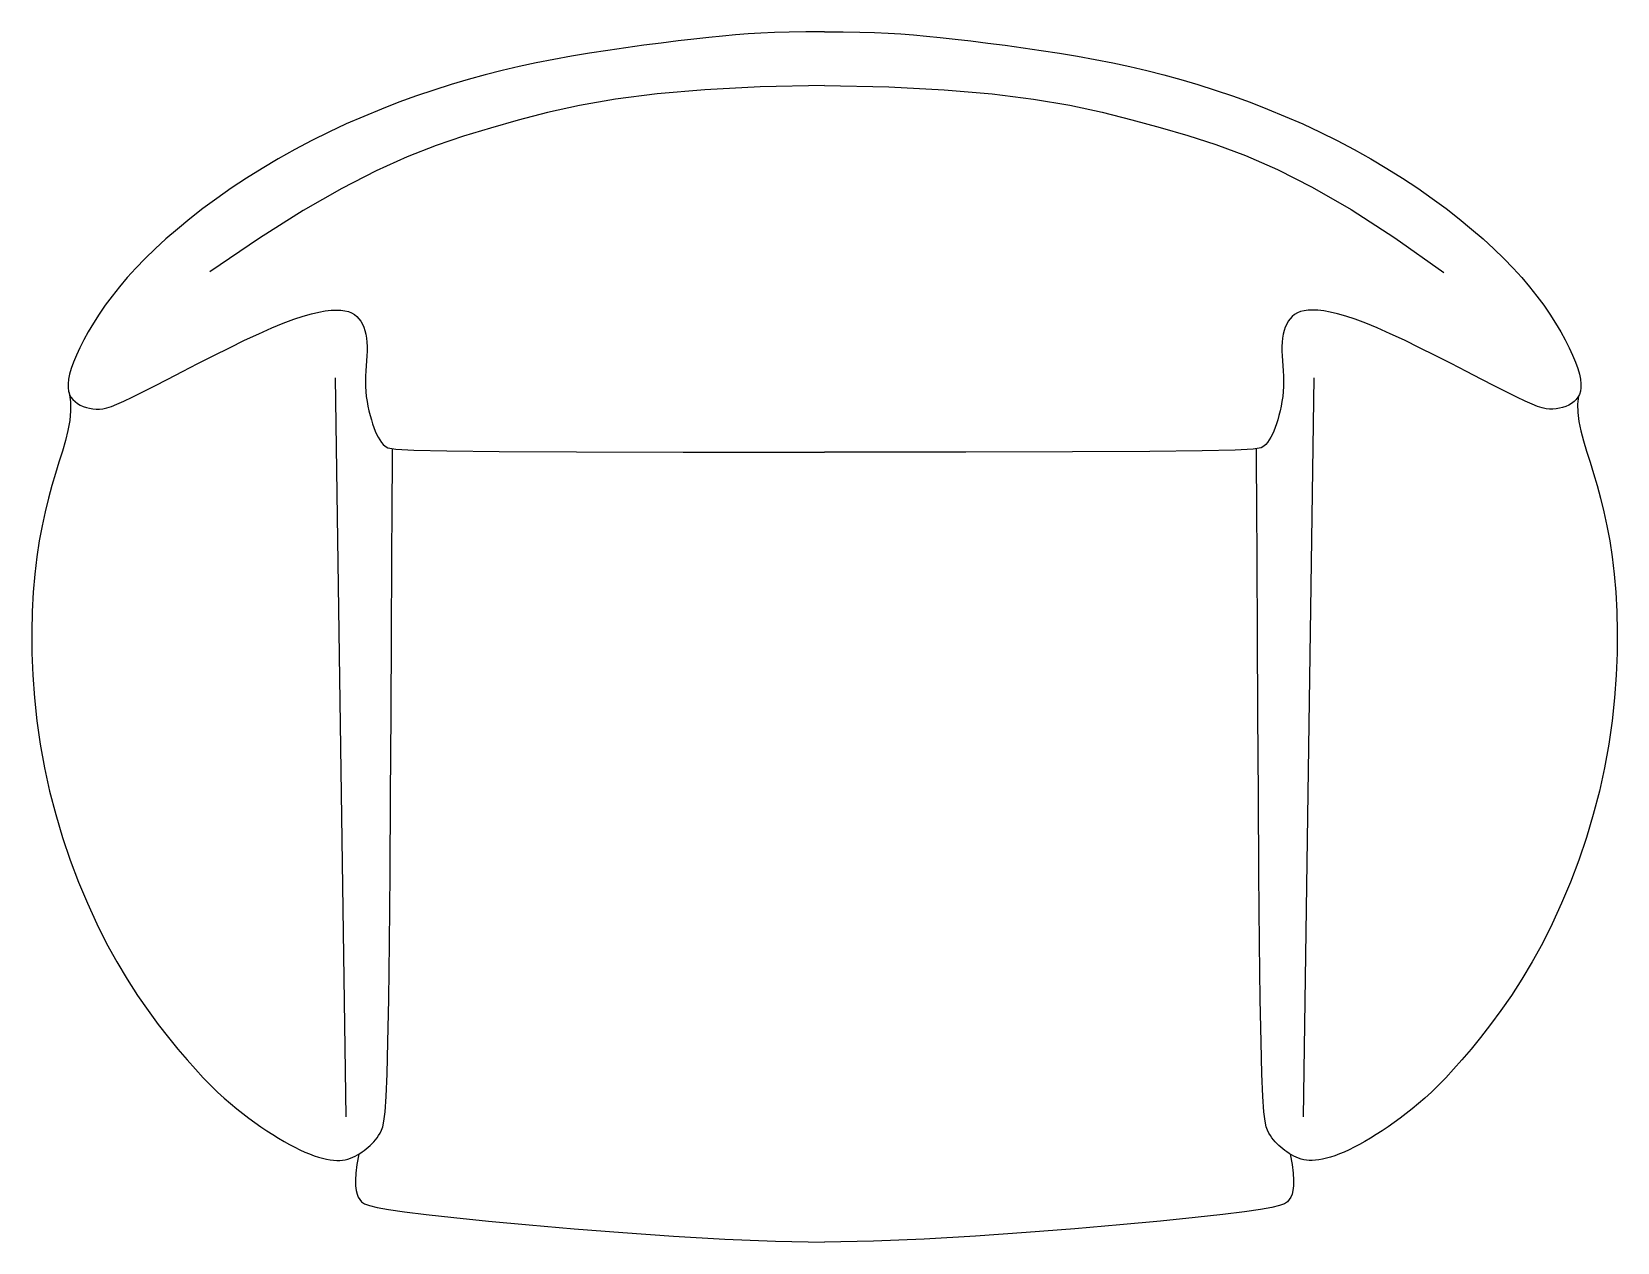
# Model space of a CAD drawing. Header units: millimetres. Extents: x 421 to 3085, y -1408 to 277.
# Drawn here: x 1971.2 to 2069.4, y -523 to -448 of the extents above; entities that cross this region are included whole.
import ezdxf

# ---------------------------------------------------------------- set-up
doc = ezdxf.new("R2010")
doc.units = ezdxf.units.MM

msp = doc.modelspace()

# ---------------------------------------------------------------- linework, layer by layer
at = {"color": 18, "linetype": 'Continuous', "true_color": 0x000000}
for points in [[(2020.293, -448.002), (2019.136, -448.008), (2018.116, -448.025), (2017.201, -448.051), (2016.361, -448.089), (2015.565, -448.137), (2014.782, -448.199), (2013.982, -448.272), (2013.134, -448.359), (2012.214, -448.46), (2011.229, -448.575), (2010.189, -448.702), (2009.109, -448.843), (2008.001, -448.996), (2006.878, -449.161), (2005.751, -449.337), (2004.635, -449.525), (2003.539, -449.725), (2002.461, -449.937), (2001.396, -450.165), (2000.341, -450.411), (1999.29, -450.676), (1998.24, -450.963), (1997.185, -451.275), (1996.122, -451.613), (1995.047, -451.979), (1993.962, -452.373), (1992.874, -452.794), (1991.785, -453.243), (1990.7, -453.717), (1989.624, -454.218), (1988.561, -454.744), (1987.515, -455.295), (1986.49, -455.87), (1985.492, -456.464), (1984.522, -457.075), (1983.586, -457.697), (1982.687, -458.326), (1981.828, -458.959), (1981.014, -459.591), (1980.249, -460.219), (1979.534, -460.837), (1978.87, -461.447), (1978.252, -462.049), (1977.68, -462.642), (1977.15, -463.227), (1976.66, -463.806), (1976.208, -464.377), (1975.791, -464.941), (1975.407, -465.498), (1975.056, -466.045), (1974.739, -466.577), (1974.457, -467.089), (1974.21, -467.577), (1973.998, -468.038), (1973.823, -468.466), (1973.685, -468.858), (1973.584, -469.209), (1973.519, -469.523), (1973.488, -469.801), (1973.489, -470.048), (1973.52, -470.266), (1973.58, -470.457), (1973.667, -470.626), (1973.78, -470.775), (1973.915, -470.907), (1974.07, -471.022), (1974.242, -471.121), (1974.426, -471.203), (1974.62, -471.268), (1974.821, -471.318), (1975.023, -471.351), (1975.225, -471.368), (1975.426, -471.368), (1975.639, -471.345), (1975.88, -471.292), (1976.165, -471.202), (1976.51, -471.068), (1976.932, -470.882), (1977.446, -470.638), (1978.069, -470.329), (1978.81, -469.951), (1979.65, -469.518), (1980.562, -469.046), (1981.52, -468.553), (1982.498, -468.054), (1983.47, -467.568), (1984.408, -467.111), (1985.287, -466.699), (1986.086, -466.346), (1986.805, -466.052), (1987.45, -465.811), (1988.026, -465.62), (1988.54, -465.472), (1988.997, -465.364), (1989.403, -465.292), (1989.764, -465.25), (1990.084, -465.234), (1990.368, -465.244), (1990.619, -465.277), (1990.839, -465.334), (1991.032, -465.413), (1991.201, -465.513), (1991.349, -465.634), (1991.479, -465.773), (1991.594, -465.931), (1991.695, -466.107), (1991.781, -466.3), (1991.852, -466.51), (1991.908, -466.735), (1991.95, -466.976), (1991.977, -467.231), (1991.99, -467.501), (1991.988, -467.783), (1991.976, -468.077), (1991.956, -468.38), (1991.933, -468.69), (1991.911, -469.006), (1991.894, -469.325), (1991.885, -469.644), (1991.888, -469.963), (1991.907, -470.279), (1991.939, -470.591), (1991.985, -470.896), (1992.04, -471.194), (1992.105, -471.482), (1992.176, -471.759), (1992.252, -472.024), (1992.331, -472.274), (1992.411, -472.509), (1992.494, -472.727), (1992.581, -472.929), (1992.672, -473.114), (1992.768, -473.282), (1992.871, -473.431), (1992.982, -473.562), (1993.102, -473.674), (1993.282, -473.768), (1993.775, -473.844), (1994.884, -473.904), (1996.914, -473.951), (2000.166, -473.986), (2004.944, -474.011), (2011.552, -474.027), (2020.293, -474.037)], [(2020.293, -448.002), (2021.45, -448.008), (2022.471, -448.025), (2023.386, -448.051), (2024.226, -448.089), (2025.022, -448.137), (2025.805, -448.199), (2026.604, -448.272), (2027.453, -448.359), (2028.372, -448.46), (2029.358, -448.575), (2030.397, -448.702), (2031.477, -448.843), (2032.586, -448.996), (2033.709, -449.161), (2034.835, -449.337), (2035.951, -449.525), (2037.048, -449.725), (2038.126, -449.937), (2039.19, -450.165), (2040.246, -450.411), (2041.296, -450.676), (2042.347, -450.963), (2043.401, -451.275), (2044.465, -451.613), (2045.54, -451.979), (2046.624, -452.373), (2047.713, -452.794), (2048.802, -453.243), (2049.887, -453.717), (2050.963, -454.218), (2052.026, -454.744), (2053.072, -455.295), (2054.096, -455.87), (2055.095, -456.464), (2056.064, -457.075), (2057, -457.697), (2057.9, -458.326), (2058.758, -458.959), (2059.572, -459.591), (2060.338, -460.219), (2061.052, -460.837), (2061.717, -461.447), (2062.334, -462.049), (2062.907, -462.642), (2063.437, -463.227), (2063.926, -463.806), (2064.379, -464.377), (2064.796, -464.941), (2065.18, -465.498), (2065.531, -466.045), (2065.848, -466.577), (2066.13, -467.089), (2066.377, -467.577), (2066.588, -468.038), (2066.763, -468.466), (2066.902, -468.858), (2067.003, -469.209), (2067.068, -469.523), (2067.099, -469.801), (2067.098, -470.048), (2067.066, -470.266), (2067.006, -470.457), (2066.919, -470.626), (2066.807, -470.775), (2066.672, -470.907), (2066.517, -471.022), (2066.345, -471.121), (2066.16, -471.203), (2065.966, -471.268), (2065.766, -471.318), (2065.563, -471.351), (2065.361, -471.368), (2065.16, -471.368), (2064.948, -471.345), (2064.707, -471.292), (2064.422, -471.202), (2064.077, -471.068), (2063.655, -470.882), (2063.141, -470.638), (2062.517, -470.329), (2061.776, -469.951), (2060.936, -469.518), (2060.024, -469.046), (2059.066, -468.553), (2058.088, -468.054), (2057.117, -467.568), (2056.179, -467.111), (2055.3, -466.699), (2054.501, -466.346), (2053.782, -466.052), (2053.137, -465.811), (2052.56, -465.62), (2052.046, -465.472), (2051.589, -465.364), (2051.183, -465.292), (2050.823, -465.25), (2050.502, -465.234), (2050.218, -465.244), (2049.968, -465.277), (2049.748, -465.334), (2049.555, -465.413), (2049.386, -465.513), (2049.238, -465.634), (2049.107, -465.773), (2048.992, -465.931), (2048.892, -466.107), (2048.806, -466.3), (2048.735, -466.51), (2048.678, -466.735), (2048.636, -466.976), (2048.609, -467.231), (2048.597, -467.501), (2048.598, -467.783), (2048.611, -468.077), (2048.631, -468.38), (2048.653, -468.69), (2048.675, -469.006), (2048.693, -469.325), (2048.702, -469.644), (2048.698, -469.963), (2048.68, -470.279), (2048.647, -470.591), (2048.602, -470.896), (2048.546, -471.194), (2048.482, -471.482), (2048.411, -471.759), (2048.335, -472.024), (2048.256, -472.274), (2048.175, -472.509), (2048.092, -472.727), (2048.006, -472.929), (2047.915, -473.114), (2047.819, -473.282), (2047.715, -473.431), (2047.605, -473.562), (2047.485, -473.674), (2047.305, -473.768), (2046.812, -473.844), (2045.702, -473.904), (2043.673, -473.951), (2040.421, -473.986), (2035.642, -474.011), (2029.034, -474.027), (2020.293, -474.037)], [(2020.293, -451.341), (2016.318, -451.419), (2012.888, -451.593), (2009.93, -451.851), (2007.37, -452.181), (2005.133, -452.57), (2003.148, -453.006), (2001.339, -453.475), (1999.634, -453.967), (1997.961, -454.478), (1996.26, -455.054), (1994.474, -455.746), (1992.546, -456.611), (1990.418, -457.702), (1988.033, -459.073), (1985.334, -460.779), (1982.263, -462.874)], [(2020.293, -451.341), (2024.269, -451.419), (2027.7, -451.593), (2030.662, -451.849), (2033.23, -452.177), (2035.478, -452.561), (2037.481, -452.99), (2039.315, -453.451), (2041.054, -453.931), (2042.769, -454.428), (2044.517, -454.988), (2046.349, -455.67), (2048.318, -456.531), (2050.478, -457.629), (2052.879, -459.021), (2055.576, -460.766), (2058.619, -462.921)], [(1990.006, -469.423), (1990.68, -515.179)], [(2050.581, -469.423), (2049.907, -515.179)], [(1973.545, -470.345), (1973.631, -470.909), (1973.641, -471.485), (1973.585, -472.075), (1973.474, -472.684), (1973.319, -473.313), (1973.132, -473.967), (1972.924, -474.649), (1972.706, -475.361), (1972.488, -476.107), (1972.275, -476.892), (1972.071, -477.721), (1971.88, -478.599), (1971.706, -479.532), (1971.553, -480.523), (1971.426, -481.58), (1971.328, -482.706), (1971.264, -483.904), (1971.236, -485.167), (1971.248, -486.485), (1971.304, -487.85), (1971.406, -489.251), (1971.558, -490.678), (1971.763, -492.124), (1972.025, -493.576), (1972.346, -495.027), (1972.722, -496.469), (1973.148, -497.892), (1973.62, -499.288), (1974.132, -500.65), (1974.681, -501.969), (1975.262, -503.238), (1975.869, -504.447), (1976.497, -505.59), (1977.139, -506.666), (1977.787, -507.672), (1978.434, -508.61), (1979.071, -509.479), (1979.691, -510.277), (1980.285, -511.005), (1980.846, -511.661), (1981.368, -512.247), (1981.854, -512.769), (1982.309, -513.234), (1982.738, -513.651), (1983.146, -514.026), (1983.539, -514.368), (1983.922, -514.684), (1984.299, -514.982), (1984.674, -515.268), (1985.048, -515.542), (1985.42, -515.804), (1985.787, -516.053), (1986.149, -516.289), (1986.504, -516.509), (1986.852, -516.714), (1987.19, -516.903), (1987.518, -517.075), (1987.836, -517.23), (1988.141, -517.368), (1988.434, -517.489), (1988.715, -517.595), (1988.982, -517.683), (1989.236, -517.756), (1989.475, -517.813), (1989.699, -517.855), (1989.909, -517.881), (1990.107, -517.893), (1990.294, -517.891), (1990.471, -517.875), (1990.64, -517.847), (1990.802, -517.807), (1990.959, -517.756), (1991.111, -517.694), (1991.258, -517.622), (1991.402, -517.542), (1991.541, -517.455), (1991.676, -517.363), (1991.807, -517.265), (1991.934, -517.165), (1992.057, -517.063), (1992.176, -516.959), (1992.291, -516.853), (1992.401, -516.74), (1992.507, -516.62), (1992.607, -516.49), (1992.703, -516.348), (1992.794, -516.19), (1992.878, -516.015), (1992.958, -515.802), (1993.032, -515.458), (1993.1, -514.873), (1993.164, -513.935), (1993.222, -512.534), (1993.276, -510.558), (1993.325, -507.896), (1993.37, -504.438), (1993.411, -500.149), (1993.447, -495.298), (1993.479, -490.233), (1993.505, -485.299), (1993.526, -480.844), (1993.542, -477.213), (1993.552, -474.753), (1993.555, -473.81)], [(2066.949, -470.569), (2066.893, -471.059), (2066.906, -471.579), (2066.979, -472.13), (2067.101, -472.712), (2067.262, -473.325), (2067.453, -473.971), (2067.662, -474.649), (2067.88, -475.361), (2068.099, -476.107), (2068.312, -476.892), (2068.516, -477.721), (2068.707, -478.599), (2068.881, -479.532), (2069.033, -480.523), (2069.16, -481.58), (2069.258, -482.706), (2069.323, -483.904), (2069.351, -485.167), (2069.338, -486.485), (2069.283, -487.85), (2069.181, -489.251), (2069.029, -490.678), (2068.823, -492.124), (2068.561, -493.576), (2068.241, -495.027), (2067.865, -496.469), (2067.439, -497.892), (2066.967, -499.288), (2066.454, -500.65), (2065.905, -501.969), (2065.325, -503.238), (2064.718, -504.447), (2064.09, -505.59), (2063.447, -506.666), (2062.799, -507.672), (2062.152, -508.61), (2061.515, -509.479), (2060.896, -510.277), (2060.302, -511.005), (2059.741, -511.661), (2059.219, -512.247), (2058.733, -512.769), (2058.278, -513.234), (2057.849, -513.651), (2057.44, -514.026), (2057.047, -514.368), (2056.665, -514.684), (2056.288, -514.982), (2055.912, -515.268), (2055.538, -515.542), (2055.167, -515.804), (2054.799, -516.053), (2054.437, -516.289), (2054.082, -516.509), (2053.735, -516.714), (2053.396, -516.903), (2053.068, -517.075), (2052.751, -517.23), (2052.445, -517.368), (2052.152, -517.489), (2051.871, -517.595), (2051.604, -517.683), (2051.351, -517.756), (2051.112, -517.813), (2050.888, -517.855), (2050.677, -517.881), (2050.479, -517.893), (2050.292, -517.891), (2050.115, -517.875), (2049.946, -517.847), (2049.784, -517.807), (2049.628, -517.756), (2049.476, -517.694), (2049.328, -517.622), (2049.185, -517.542), (2049.046, -517.455), (2048.911, -517.363), (2048.779, -517.265), (2048.652, -517.165), (2048.53, -517.063), (2048.411, -516.959), (2048.296, -516.853), (2048.186, -516.74), (2048.08, -516.62), (2047.979, -516.49), (2047.884, -516.348), (2047.793, -516.19), (2047.708, -516.015), (2047.629, -515.802), (2047.555, -515.458), (2047.486, -514.873), (2047.423, -513.935), (2047.365, -512.534), (2047.311, -510.558), (2047.262, -507.896), (2047.217, -504.438), (2047.176, -500.149), (2047.14, -495.298), (2047.108, -490.233), (2047.082, -485.299), (2047.06, -480.844), (2047.045, -477.213), (2047.035, -474.753), (2047.032, -473.81)], [(1991.469, -517.5), (1991.364, -518.141), (1991.299, -518.674), (1991.271, -519.11), (1991.275, -519.464), (1991.308, -519.749), (1991.365, -519.976), (1991.442, -520.16), (1991.535, -520.313), (1991.65, -520.447), (1991.832, -520.57), (1992.135, -520.688), (1992.612, -520.807), (1993.319, -520.934), (1994.31, -521.075), (1995.638, -521.236), (1997.359, -521.423), (1999.503, -521.641), (2002.014, -521.878), (2004.812, -522.121), (2007.815, -522.356), (2010.945, -522.571), (2014.122, -522.752), (2017.264, -522.885), (2020.293, -522.957)], [(2049.118, -517.5), (2049.223, -518.141), (2049.287, -518.674), (2049.315, -519.11), (2049.311, -519.464), (2049.279, -519.749), (2049.222, -519.976), (2049.145, -520.16), (2049.051, -520.313), (2048.936, -520.447), (2048.754, -520.57), (2048.452, -520.688), (2047.974, -520.807), (2047.267, -520.934), (2046.277, -521.075), (2044.949, -521.236), (2043.228, -521.423), (2041.083, -521.641), (2038.572, -521.878), (2035.775, -522.121), (2032.771, -522.356), (2029.641, -522.571), (2026.465, -522.752), (2023.322, -522.885), (2020.293, -522.957)]]:
    msp.add_lwpolyline(points, dxfattribs=at)

doc.saveas('drawing.dxf')
